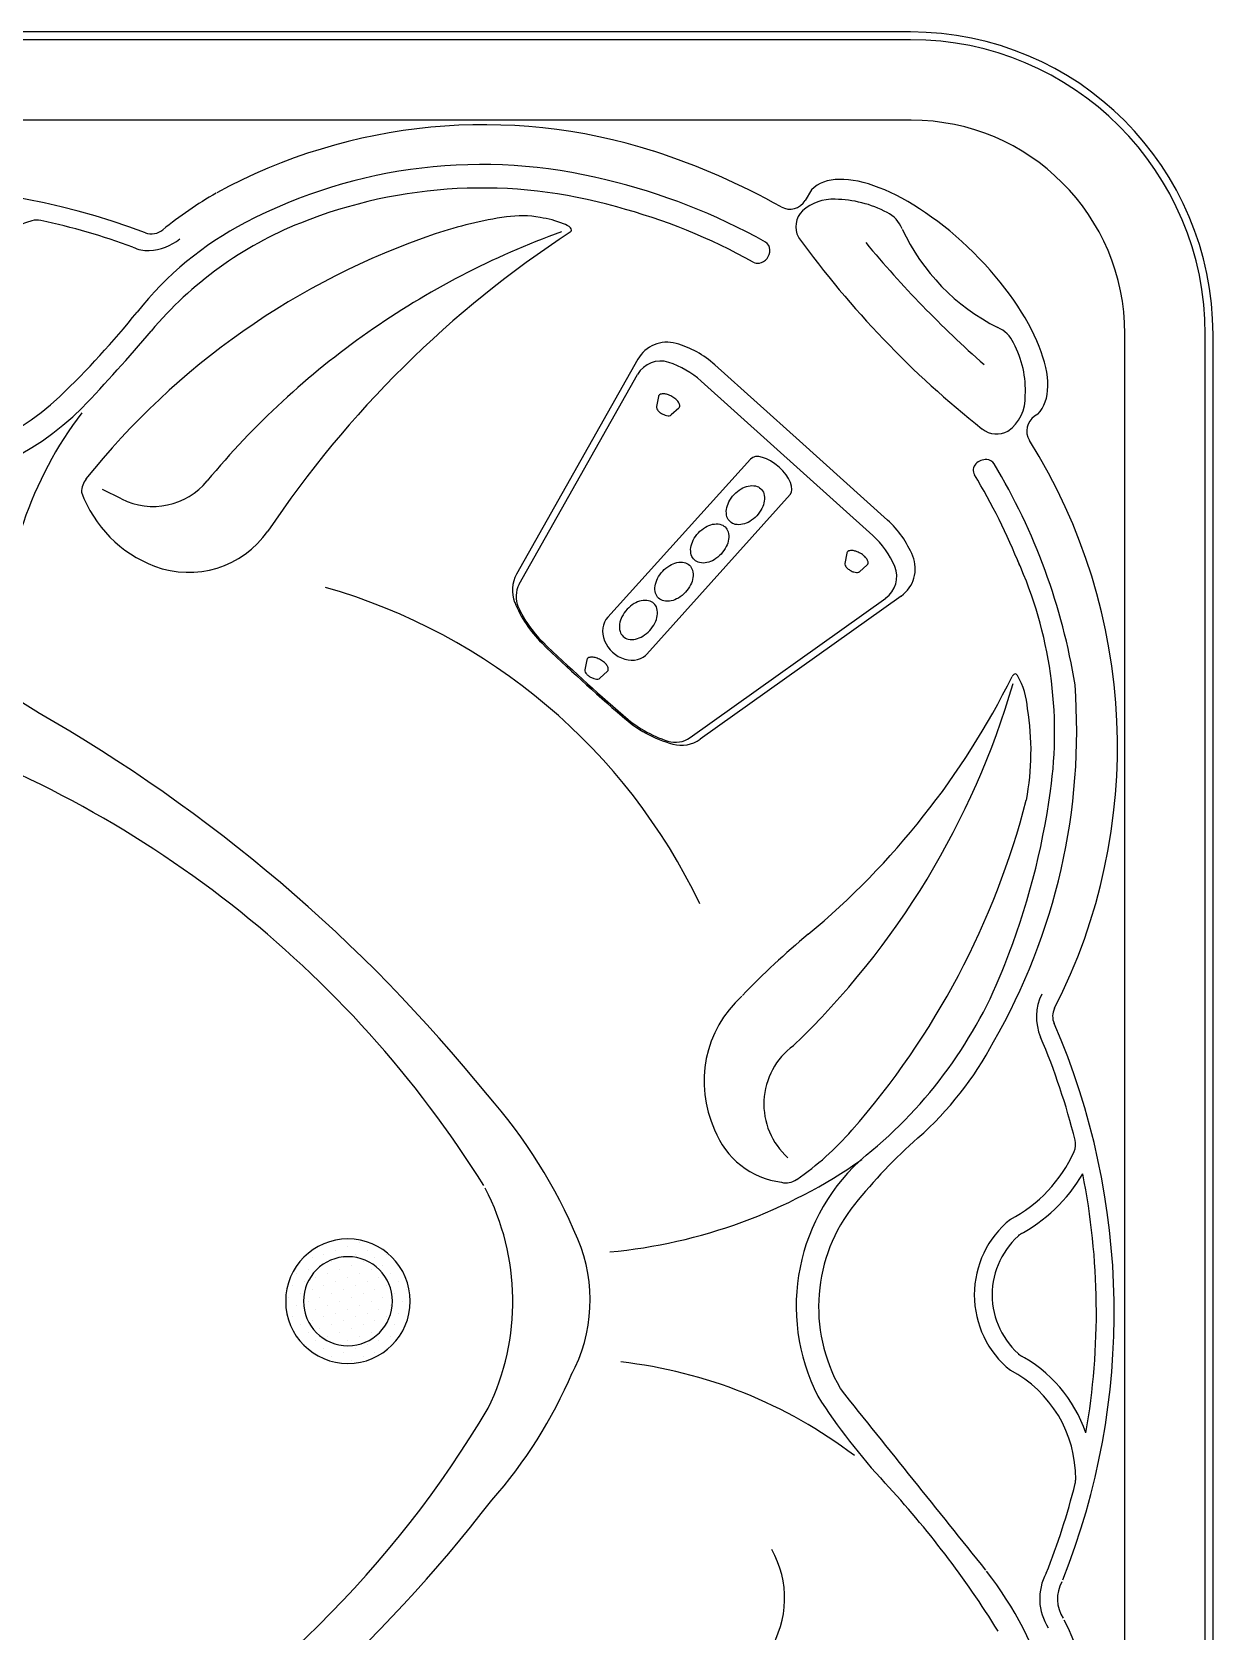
# Model space of a CAD drawing. Extents: x 956 to 1028, y 499 to 635.
# Drawn here: x 994.78 to 1027.97, y 542.87 to 587.8 of the extents above; entities that cross this region are included whole.
import ezdxf

# ---------------------------------------------------------------- set-up
doc = ezdxf.new("R2010")
doc.units = 0
doc.header["$MEASUREMENT"] = 0
doc.layers.add('1', color=4, linetype='Continuous')
doc.layers.add('DIM', color=3, linetype='Continuous')

# ---------------------------------------------------------------- blocks, each defined once
blk = doc.blocks.new('P')
at = {"layer": '1', "linetype": 'Continuous'}
for centre, radius, start, end in [((-4.336, 2.287), 0.788, 131.6936, 206.3005), ((-3.82, 1.621), 1.63, 85.1807, 129.5242), ((-3.87, -0.769), 4.018, 59.7723, 87.343), ((-2.36, 1.74), 1.091, 19.4976, 61.9345), ((23.822, 21.302), 34.759, 213.862, 229.5011), ((5.519, 4.969), 7.426, 202.7529, 241.247), ((1.483, -2.53), 1.092, 22.4014, 64.886), ((-0.724, -3.685), 3.579, 354.9008, 26.0403), ((1.352, -4.012), 1.49, 303.5985, 0.351), ((1.807, -4.495), 0.843, 229.6661, 295.9319)]:
    blk.add_arc(centre, radius, start, end, dxfattribs=at)
at = {"layer": '1', "color": 3, "linetype": 'Continuous'}
blk.add_arc((29.133, 26.232), 40.174, 217.7108, 226.3686, dxfattribs=at)
blk = doc.blocks.new('A$C68241400')
at = {"layer": '1', "color": 3}
for points in [[(0, 0.445, 0.136355), (0.045, 0.284, 0.106967), (0.189, 0.13, 0.081414), (0.39, 0.036, 0.069495), (0.647, 0, 0.069495), (0.904, 0.036, 0.081414), (1.104, 0.13, 0.106967), (1.249, 0.284, 0.136355), (1.294, 0.445, 0.136355), (1.249, 0.606, 0.106967), (1.104, 0.76, 0.081414), (0.904, 0.854, 0.069495), (0.647, 0.89, 0.069495), (0.39, 0.854, 0.081414), (0.189, 0.76, 0.106967), (0.045, 0.606, 0.136355)], [(2.791, 0.445, -0.136355), (2.746, 0.284, -0.106967), (2.601, 0.13, -0.081414), (2.401, 0.036, -0.069495), (2.144, 0, -0.069495), (1.887, 0.036, -0.081414), (1.687, 0.13, -0.106967), (1.542, 0.284, -0.136355), (1.497, 0.445, -0.136355), (1.542, 0.606, -0.106967), (1.687, 0.76, -0.081414), (1.887, 0.854, -0.069495), (2.144, 0.89, -0.069495), (2.401, 0.854, -0.081414), (2.601, 0.76, -0.106967), (2.746, 0.606, -0.136355)], [(4.293, 0.445, -0.136355), (4.248, 0.284, -0.106967), (4.103, 0.13, -0.081414), (3.903, 0.036, -0.069495), (3.646, 0, -0.069495), (3.389, 0.036, -0.081414), (3.188, 0.13, -0.106967), (3.044, 0.284, -0.136355), (2.999, 0.445, -0.136355), (3.044, 0.606, -0.106967), (3.188, 0.76, -0.081414), (3.389, 0.854, -0.069495), (3.646, 0.89, -0.069495), (3.903, 0.854, -0.081414), (4.103, 0.76, -0.106967), (4.248, 0.606, -0.136355)], [(5.795, 0.445, -0.136355), (5.75, 0.284, -0.106967), (5.605, 0.13, -0.081414), (5.405, 0.036, -0.069495), (5.148, 0, -0.069495), (4.891, 0.036, -0.081414), (4.69, 0.13, -0.106967), (4.545, 0.284, -0.136355), (4.501, 0.445, -0.136355), (4.545, 0.606, -0.106967), (4.69, 0.76, -0.081414), (4.891, 0.854, -0.069495), (5.148, 0.89, -0.069495), (5.405, 0.854, -0.081414), (5.605, 0.76, -0.106967), (5.75, 0.606, -0.136355)]]:
    blk.add_lwpolyline(points, format="xyb", close=True, dxfattribs=at)
blk = doc.blocks.new('*X3')
at = {"color": 0}
for p, q in [((200.597, 336.892), (200.597, 336.892)), ((200.995, 336.76), (200.995, 336.76)), ((199.404, 336.229), (199.404, 336.229)), ((199.669, 336.494), (199.669, 336.494)), ((200.067, 336.362), (200.067, 336.362)), ((200.332, 336.627), (200.332, 336.627)), ((200.465, 336.229), (200.465, 336.229)), ((200.73, 336.494), (200.73, 336.494)), ((201.128, 336.362), (201.128, 336.362)), ((201.393, 336.627), (201.393, 336.627)), ((201.525, 336.229), (201.525, 336.229)), ((201.791, 336.494), (201.791, 336.494)), ((202.188, 336.362), (202.188, 336.362)), ((202.586, 336.229), (202.586, 336.229)), ((199.537, 335.832), (199.537, 335.832)), ((199.802, 336.097), (199.802, 336.097)), ((199.934, 335.699), (199.934, 335.699)), ((200.2, 335.964), (200.2, 335.964)), ((200.597, 335.832), (200.597, 335.832)), ((200.863, 336.097), (200.863, 336.097)), ((200.995, 335.699), (200.995, 335.699)), ((201.26, 335.964), (201.26, 335.964)), ((201.658, 335.832), (201.658, 335.832)), ((201.923, 336.097), (201.923, 336.097)), ((202.056, 335.699), (202.056, 335.699)), ((202.321, 335.964), (202.321, 335.964)), ((202.719, 335.832), (202.719, 335.832)), ((199.006, 335.301), (199.006, 335.301)), ((199.272, 335.566), (199.272, 335.566)), ((199.404, 335.169), (199.404, 335.169)), ((199.669, 335.434), (199.669, 335.434)), ((200.067, 335.301), (200.067, 335.301)), ((200.332, 335.566), (200.332, 335.566)), ((200.465, 335.169), (200.465, 335.169)), ((200.73, 335.434), (200.73, 335.434)), ((201.128, 335.301), (201.128, 335.301)), ((201.393, 335.566), (201.393, 335.566)), ((201.525, 335.169), (201.525, 335.169)), ((201.791, 335.434), (201.791, 335.434)), ((202.188, 335.301), (202.188, 335.301)), ((202.454, 335.566), (202.454, 335.566)), ((202.586, 335.169), (202.586, 335.169)), ((202.851, 335.434), (202.851, 335.434)), ((199.139, 334.903), (199.139, 334.903)), ((199.537, 334.771), (199.537, 334.771)), ((199.802, 335.036), (199.802, 335.036)), ((199.934, 334.638), (199.934, 334.638)), ((200.2, 334.903), (200.2, 334.903)), ((200.597, 334.771), (200.597, 334.771)), ((200.863, 335.036), (200.863, 335.036)), ((200.995, 334.638), (200.995, 334.638)), ((201.26, 334.903), (201.26, 334.903)), ((201.658, 334.771), (201.658, 334.771)), ((201.923, 335.036), (201.923, 335.036)), ((202.056, 334.638), (202.056, 334.638)), ((202.321, 334.903), (202.321, 334.903)), ((202.719, 334.771), (202.719, 334.771)), ((202.984, 335.036), (202.984, 335.036)), ((199.006, 334.241), (199.006, 334.241)), ((199.272, 334.506), (199.272, 334.506)), ((199.404, 334.108), (199.404, 334.108)), ((199.669, 334.373), (199.669, 334.373)), ((200.067, 334.241), (200.067, 334.241)), ((200.332, 334.506), (200.332, 334.506)), ((200.465, 334.108), (200.465, 334.108)), ((200.73, 334.373), (200.73, 334.373)), ((201.128, 334.241), (201.128, 334.241)), ((201.393, 334.506), (201.393, 334.506)), ((201.525, 334.108), (201.525, 334.108)), ((201.791, 334.373), (201.791, 334.373)), ((202.188, 334.241), (202.188, 334.241)), ((202.454, 334.506), (202.454, 334.506)), ((202.586, 334.108), (202.586, 334.108)), ((202.851, 334.373), (202.851, 334.373)), ((199.537, 333.71), (199.537, 333.71)), ((199.802, 333.975), (199.802, 333.975)), ((199.934, 333.578), (199.934, 333.578)), ((200.2, 333.843), (200.2, 333.843)), ((200.597, 333.71), (200.597, 333.71)), ((200.863, 333.975), (200.863, 333.975)), ((200.995, 333.578), (200.995, 333.578)), ((201.26, 333.843), (201.26, 333.843)), ((201.658, 333.71), (201.658, 333.71)), ((201.923, 333.975), (201.923, 333.975)), ((202.056, 333.578), (202.056, 333.578)), ((202.321, 333.843), (202.321, 333.843)), ((199.669, 333.312), (199.669, 333.312)), ((200.067, 333.18), (200.067, 333.18)), ((200.332, 333.445), (200.332, 333.445)), ((200.465, 333.047), (200.465, 333.047)), ((200.73, 333.312), (200.73, 333.312)), ((201.128, 333.18), (201.128, 333.18)), ((201.393, 333.445), (201.393, 333.445)), ((201.525, 333.047), (201.525, 333.047)), ((201.791, 333.312), (201.791, 333.312)), ((202.454, 333.445), (202.454, 333.445)), ((200.863, 332.915), (200.863, 332.915))]:
    blk.add_line(p, q, dxfattribs=at)
blk = doc.blocks.new('DRAIN')
at = {"layer": '1', "color": 2}
for radius in [1.75, 1.25]:
    blk.add_circle((0, 0), radius, dxfattribs=at)
at = {"layer": '1', "color": 3, "xscale": 0.8339416050646733, "yscale": 0.8339416050646733, "zscale": 0.8339416050646733}
blk.add_blockref('*X3', (-167.604, -279.291), dxfattribs=at)
blk = doc.blocks.new('2011 HOT SPOT SX')
at = {"layer": '1', "linetype": 'Continuous'}
for p, q in [((63.573, 72.073), (8.5, 72.073)), ((63.594, 69.594), (8.479, 69.594)), ((69.594, 8.479), (69.594, 63.594)), ((72.073, 8.5), (72.073, 63.573))]:
    blk.add_line(p, q, dxfattribs=at)
at = {"layer": '1', "color": 3, "linetype": 'Continuous'}
for p, q in [((63.573, 71.857), (8.5, 71.857)), ((71.857, 8.5), (71.857, 63.573)), ((57.684, 62.264), (62.51, 57.925)), ((41.396, 58.952), (40.862, 59.217))]:
    blk.add_line(p, q, dxfattribs=at)
at = {"layer": '1', "color": 2, "linetype": 'Continuous'}
for p, q in [((60.787, 67.64), (60.61, 67.34)), ((58.071, 62.719), (60.447, 60.583)), ((67.145, 61.335), (67.059, 61.277)), ((60.447, 60.583), (62.922, 58.358))]:
    blk.add_line(p, q, dxfattribs=at)
at = {"layer": '1', "color": 2}
for p, q in [((55.907, 62.877), (52.498, 56.835)), ((63.31, 56.224), (57.657, 52.201))]:
    blk.add_line(p, q, dxfattribs=at)
at = {"layer": '1', "color": 3}
for p, q in [((52.575, 56.557), (55.902, 62.451)), ((56.487, 61.832), (56.431, 61.546)), ((57.062, 61.507), (56.846, 61.311)), ((59.077, 60.073), (55.064, 55.626)), ((60.186, 59.076), (56.163, 54.589)), ((61.782, 57.428), (61.725, 57.141)), ((62.356, 57.103), (62.14, 56.907)), ((57.377, 52.246), (62.873, 56.167)), ((54.478, 54.432), (54.421, 54.146)), ((55.052, 54.108), (54.836, 53.911))]:
    blk.add_line(p, q, dxfattribs=at)
for points in [[(57.078, 61.528, 0.180939), (57.087, 61.584, 0.102974), (57.048, 61.674, 0.062489), (56.977, 61.752, 0.048715), (56.865, 61.83, 0.048715), (56.741, 61.885, 0.062489), (56.637, 61.906, 0.102974), (56.54, 61.893, 0.180939), (56.496, 61.856, 0.079858), (56.487, 61.832, 0.102974)], [(56.431, 61.546, 0.097707), (56.431, 61.522, 0.103384), (56.458, 61.457, 0.063262), (56.51, 61.4, 0.049457), (56.59, 61.343, 0.049457), (56.68, 61.303, 0.063262), (56.756, 61.289, 0.103384), (56.826, 61.299, 0.097707), (56.846, 61.311, 0.178961)], [(57.062, 61.507, 0.079858), (57.078, 61.528, 0.180939)], [(61.725, 57.141, 0.097707), (61.725, 57.118, 0.103384), (61.753, 57.053, 0.063262), (61.804, 56.995, 0.049457), (61.884, 56.939, 0.049457), (61.974, 56.899, 0.063262), (62.05, 56.885, 0.103384), (62.12, 56.895, 0.097707), (62.14, 56.907, 0.178961)], [(62.372, 57.123, 0.180939), (62.381, 57.18, 0.102974), (62.342, 57.269, 0.062489), (62.271, 57.348, 0.048715), (62.16, 57.426, 0.048715), (62.035, 57.481, 0.062489), (61.931, 57.502, 0.102974), (61.834, 57.489, 0.180939), (61.791, 57.452, 0.079858), (61.782, 57.428, 0.102974)], [(62.356, 57.103, 0.079858), (62.372, 57.123, 0.180939)], [(55.069, 54.128, 0.180939), (55.077, 54.184, 0.102974), (55.039, 54.274, 0.062489), (54.967, 54.353, 0.048715), (54.856, 54.431, 0.048715), (54.732, 54.486, 0.062489), (54.627, 54.506, 0.102974), (54.53, 54.493, 0.180939), (54.487, 54.457, 0.079858), (54.478, 54.432, 0.102974)], [(54.421, 54.146, 0.097707), (54.421, 54.123, 0.103384), (54.449, 54.057, 0.063262), (54.5, 54, 0.049457), (54.581, 53.944, 0.049457), (54.671, 53.904, 0.063262), (54.746, 53.889, 0.103384), (54.816, 53.899, 0.097707), (54.836, 53.911, 0.178961)], [(55.052, 54.108, 0.079858), (55.069, 54.128, 0.180939)]]:
    blk.add_lwpolyline(points, format="xyb", dxfattribs=at)
at = {"layer": '1', "linetype": 'Continuous'}
for centre, radius, start, end in [((63.573, 63.573), 8.5, 0, 90), ((63.594, 63.594), 6, 0, 90), ((53.846, 55.653), 11.342, 98.2795, 108.6893), ((52.634, 63.988), 2.92, 79.6417, 98.2795), ((52.704, 63.783), 3.11, 68.9217, 81.5891), ((53.614, 66.124), 0.599, 47.6291, 69.6751), ((53.967, 66.511), 0.075, 304.4538, 47.6291), ((57.03, 46.241), 21.279, 108.6893, 141.4116), ((70.378, 41.388), 29.932, 123.15, 146.1833), ((40.971, 59.11), 0.7, 144.9037, 177.2017), ((43.549, 60.325), 3.483, 199.8102, 249.3999), ((43.281, 59.614), 2.724, 249.3999, 324.8795), ((42.515, 40.332), 16.78, 25.5727, 74.0552), ((46.433, 63.896), 22.325, 309.7122, 333.5775), ((66.602, 53.867), 0.199, 128.9063, 151.8856), ((66.51, 53.981), 0.053, 55.6037, 128.9063), ((66.396, 53.816), 0.253, 43.2164, 55.4133), ((64.615, 52.891), 2.252, 4.2067, 29.1988), ((59.641, 51.872), 7.317, 349.1276, 9.317), ((25.485, 23.337), 30.776, 32.021, 71.8097), ((44.873, 56.159), 22.673, 318.7528, 345.5245), ((74.939, 29.575), 22.289, 129.7122, 136.2261), ((61, 42.583), 3.233, 132.2115, 204.7837), ((60.219, 42.036), 2.3, 200.5597, 263.1927), ((55.924, 46.39), 7.924, 304.1573, 319.1796), ((45.523, 36.408), 6.871, 334.0254, 27.5078), ((60.081, 40.194), 0.462, 253.095, 307.5452), ((25.559, 48.9), 30.391, 300.1035, 329.3321), ((57.262, 28.062), 2.771, 327.6261, 29.5775)]:
    blk.add_arc(centre, radius, start, end, dxfattribs=at)
at = {"layer": '1', "color": 3, "linetype": 'Continuous'}
for centre, radius, start, end in [((63.573, 63.573), 8.284, 0, 90), ((51.522, 53.991), 14.357, 75.9324, 117.5635), ((50.957, 50.931), 17.465, 60.7381, 76.5754), ((51.531, 53.96), 13.729, 74.0052, 111.8465), ((50.949, 50.849), 16.883, 60.9377, 75.0162), ((49.278, 58.291), 9.507, 117.5635, 141.5421), ((50.392, 56.802), 10.668, 111.8465, 139.9216), ((61.585, 44.744), 23.079, 109.8102, 125.0928), ((23.878, 78.464), 22.928, 313.4918, 321.5421), ((8.436, 92.105), 44.165, 316.1584, 319.9216), ((61.572, 44.762), 23.057, 125.0928, 140.4004), ((34.744, 67.011), 7.141, 227.8613, 313.4918), ((34.754, 67.053), 7.832, 232.534, 314.9823), ((48.959, 54.774), 10.903, 142.7565, 179.6442), ((50.957, 50.931), 17.465, 9.2156, 31.0483), ((42.283, 60.719), 1.977, 243.3446, 320.4004), ((50.949, 50.849), 16.883, 21.6303, 31.3429), ((55.87, 52.396), 11.751, 351.9375, 24.2135), ((29.645, 38.701), 17.071, 56.5207, 70.7887), ((44.316, 60.238), 23.066, 313.7888, 343.71), ((50.76, 52.434), 17.483, 330.0094, 4.2432), ((16.84, 14.048), 44.794, 38.946, 60.2909), ((46.777, 53.59), 20.922, 338.3576, 352.1704), ((54.246, 50.485), 12.835, 308.9829, 338.9461), ((61.477, 41.951), 2.028, 126.2519, 228.1131), ((57.486, 48.137), 9.518, 311.4001, 332.1797), ((40.644, 32.455), 14.725, 22.7539, 41.4618), ((73.654, 29.797), 14.931, 131.4001, 141.3106), ((65.919, 36.269), 5.56, 130.3308, 207.0979), ((53.758, 52.472), 14.743, 275.2946, 304.967), ((65.599, 36.248), 4.611, 141.3106, 209.6643), ((50.139, 36.438), 4.428, 331.5844, 22.7539), ((53.932, 21.456), 13.33, 52.7889, 83.5492), ((41.862, 39.59), 13.259, 318.5692, 336.9567), ((75.498, 43.029), 17.247, 212.6021, 222.8517), ((-2131.233, -1726.441), 2812.028, 38.623999, 38.757253), ((42.746, 12.645), 27.429, 31.9027, 42.8517), ((16.843, 57.868), 44.203, 302.3744, 322.2677), ((57.332, 22.317), 10.606, 356.8185, 37.814)]:
    blk.add_arc(centre, radius, start, end, dxfattribs=at)
at = {"layer": '1', "color": 2, "linetype": 'Continuous'}
for centre, radius, start, end in [((51.579, 53.787), 15.679, 72.2757, 118.6087), ((50.235, 49.829), 19.859, 60.7631, 72.0541), ((34.771, 46.867), 20.883, 69.5479, 112.7164), ((49.88, 57.461), 11.644, 119.9848, 128.974), ((60.179, 67.594), 0.5, 240.7631, 329.3558), ((34.771, 46.867), 20.383, 70.0783, 77.6572), ((42.242, 66.902), 0.5, 249.5479, 308.974), ((42.078, 67.492), 1.564, 273.5606, 307.877), ((42.121, 66.794), 0.865, 242.009, 273.5606), ((67.337, 60.862), 0.5, 123.8172, 212.0999), ((53.203, 51.995), 16.185, 332.9652, 32.0999), ((68.561, 44.396), 1.45, 153.6754, 202.9584), ((68.065, 44.411), 0.5, 152.9652, 203.5295), ((48.989, 36.105), 20.306, 338.2422, 23.5295), ((48.989, 36.105), 19.806, 14.1216, 22.9584), ((48.989, 36.105), 19.806, 350.1219, 11.3088), ((48.989, 36.105), 19.806, 338.2422, 345.9047), ((68.707, 28.046), 1.506, 151.5472, 212.9913), ((68.707, 28.046), 1.006, 151.5472, 212.9913), ((58.009, 22.564), 11.025, 4.1132, 26.2963)]:
    blk.add_arc(centre, radius, start, end, dxfattribs=at)
at = {"layer": '1', "color": 2}
for centre, radius, start, end in [((56.726, 62.416), 0.94, 74.2087, 150.572), ((56.234, 60.676), 2.748, 48.042, 74.2087), ((61.063, 56.291), 2.78, 22.3356, 48.0418), ((62.765, 56.99), 0.94, 305.4377, 22.3356), ((53.291, 56.388), 0.91, 150.572, 201.7333), ((55.569, 57.296), 3.362, 201.7333, 225.3356), ((89.376, 92.405), 52.102, 226.0346, 229.3992), ((57.788, 55.381), 3.436, 227.5299, 254.8918), ((57.129, 52.942), 0.91, 254.8918, 305.4377)]:
    blk.add_arc(centre, radius, start, end, dxfattribs=at)
at = {"layer": '1', "color": 3}
for centre, radius, start, end in [((56.546, 62.087), 0.74, 71.7184, 150.5606), ((55.977, 60.366), 2.553, 48.0418, 71.7184), ((60.903, 56.138), 2.404, 22.2933, 48.0418), ((62.443, 56.769), 0.74, 305.5042, 22.2933), ((53.191, 56.209), 0.707, 150.5606, 204.5538), ((55.569, 57.296), 3.322, 204.5538, 225.3356), ((89.376, 92.405), 52.062, 226.0346, 229.3992), ((57.788, 55.381), 3.395, 227.5299, 252.2052), ((56.966, 52.821), 0.707, 252.2052, 305.5042)]:
    blk.add_arc(centre, radius, start, end, dxfattribs=at)
at = {"layer": '1', "color": 2, "linetype": 'Continuous'}
blk.add_ellipse((63.966, 64.487), major_axis=(-3.179, 3.152), ratio=0.436466, start_param=3.141593, end_param=6.283185, dxfattribs=at)
at = {"layer": '1', "color": 3}
for centre, major_axis, ratio, start_param, end_param in [((59.631, 59.575), (-0.555, 0.499), 0.489906, 3.141593, 6.283185), ((55.614, 55.108), (-0.55, 0.518), 0.824158, 0, 3.183088)]:
    blk.add_ellipse(centre, major_axis=major_axis, ratio=ratio, start_param=start_param, end_param=end_param, dxfattribs=at)
at = {"layer": 'DIM'}
for centre, radius, start, end in [((39.781, 63.712), 3.188, 106.435, 153.4546), ((39.021, 66.29), 0.5, 77.6572, 106.435), ((59.371, 65.948), 0.25, 0.7197, 60.7381), ((59.272, 65.824), 0.25, 240.9377, 281.613), ((59.246, 65.947), 0.375, 281.613, 0.7197), ((65.582, 59.761), 0.25, 135.429, 211.3429), ((65.698, 59.646), 0.414, 87.6557, 135.429), ((65.705, 59.809), 0.25, 31.0483, 87.6557), ((67.711, 40.816), 0.5, 335.8978, 14.1216), ((64.53, 42.239), 3.985, 297.6012, 335.8978), ((64.53, 42.239), 4.485, 297.6012, 329.8959), ((68.089, 36.587), 2.725, 128.9251, 231.0749), ((68.089, 36.587), 2.225, 128.9251, 231.0749), ((64.79, 31.434), 3.923, 18.9457, 62.3988), ((64.79, 31.434), 3.423, 359.4086, 62.3988), ((67.713, 31.404), 0.5, 345.9047, 359.4086)]:
    blk.add_arc(centre, radius, start, end, dxfattribs=at)
at = {"layer": '1', "color": 1, "linetype": 'Continuous', "xscale": 0.7874999999999972, "yscale": 0.7875000000000227, "zscale": 0.7875000000000001, "rotation": 2.107536343139683}
blk.add_blockref('P', (64.445, 64.925), dxfattribs=at)
at = {"layer": '1', "xscale": 0.9794700705054521, "yscale": 0.9794700705054993, "zscale": 0.9794700705054388, "rotation": 46.99820125573697}
blk.add_blockref('A$C68241400', (55.811, 54.792), dxfattribs=at)
at = {"layer": '1', "xscale": -1}
blk.add_blockref('DRAIN', (47.76, 36.408), dxfattribs=at)

msp = doc.modelspace()

# ---------------------------------------------------------------- block references
at = {"layer": '1'}
msp.add_blockref('2011 HOT SPOT SX', (955.896, 515.727), dxfattribs=at)

doc.saveas('drawing.dxf')
